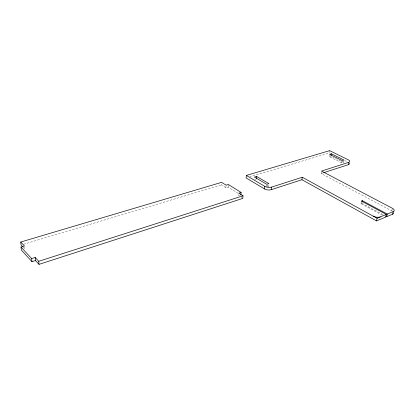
<?xml version="1.0" encoding="UTF-8"?>
<svg xmlns="http://www.w3.org/2000/svg" width="415" height="415" viewBox="0 0 415 415"><rect width="100%" height="100%" fill="white"/><g stroke="black" fill="none" stroke-linecap="round" stroke-linejoin="round"><path stroke-width="0.31" stroke-dasharray="2.08 1.56" d="M238.22 193.374L228.151 187.041L225.895 187.725L221.444 184.908L221.615 182.346M225.895 187.725L226.082 185.147M228.151 187.041L228.338 184.468M238.692 194.718L238.604 195.761L240.306 195.221M266.508 186.864L266.71 184.955M267.037 186.693L268.624 186.19L268.764 184.919M392.284 211.142A5.073 2.267 11.3 0 0 391.807 210.862L321.158 173.496L321.526 171.063M329.64 150.64L329.282 152.948L249.846 176.821M343.765 160.553L343.47 162.317L341.721 162.877L329.22 156.631L329.406 155.464M341.721 162.877L342.017 161.108M382.371 215.229L360.874 203.604L361.366 201.031M360.874 203.604L361.839 203.231L362.134 201.695M391.807 210.862L392.372 208.278M321.158 173.496L323.005 172.899M254.696 179.389L255.749 179.067M329.22 156.631L330.968 156.097L334.947 158.074M23.567 244.279L221.444 184.908M344.559 160.506L347.386 161.902M335.512 158.359L341.197 161.186M341.763 161.471L343.47 162.317M361.839 203.231L383.33 214.835M267.016 185.24L268.624 186.19M241.224 197.416L242.796 198.412M23.152 247.252L24.801 249.031L24.604 247.226"/><path stroke-width="0.62" d="M240.871 195.04L241.089 192.436L228.338 184.468L226.082 185.147L221.615 182.346L20.75 242.028L21.082 245.026L22.737 246.806M241.089 192.436L238.822 193.151L243.019 195.792L242.796 198.412L39.02 264.36L35.483 260.542L35.176 257.487L31.665 258.597L21.015 247.065L24.475 246.022L20.75 242.028M246.344 175.431L246.121 177.942L264.526 188.939A4.767 2.142 6 0 0 271.26 189.676L301.949 179.726L376.524 220.91L385.763 217.066L386.329 214.441L361.366 201.031L362.326 200.668L387.288 214.047L393.155 211.624A5.084 2.257 11.3 0 0 392.372 208.278L321.526 171.063L348.678 162.343A4.368 1.733 8.6 0 0 348.361 159.832L329.64 150.64L246.344 175.431L264.796 186.382A4.778 2.132 6 0 0 271.54 187.124L302.286 177.247L377.069 218.264L386.329 214.441M256.278 178.907L256.522 176.401L254.405 177.039L266.778 184.317L268.899 183.648L256.522 176.401M264.526 188.939L264.796 186.382M271.26 189.676L271.54 187.124M301.949 179.726L302.286 177.247M331.061 155.516L331.336 153.768L343.864 159.967L342.116 160.517L329.588 154.297L331.336 153.768M323.622 172.697L348.268 164.708L348.678 162.343M362.134 201.695L362.326 200.668M376.524 220.91L377.069 218.264M385.592 216.054L386.723 216.666L387.288 214.047M386.723 216.666L392.58 214.228L393.155 211.624M35.176 257.487L38.725 261.294L243.019 195.792M21.015 247.065L21.352 250.084L31.981 261.663L35.483 260.542M31.665 258.597L31.981 261.663M38.725 261.294L39.02 264.36M349.165 163.1A4.358 1.743 8.6 0 1 348.268 164.708M380.348 216.91A5.162 2.35 11 0 1 373.152 216.111M393.648 212.698A5.073 2.267 11.3 0 1 392.58 214.228"/></g></svg>
